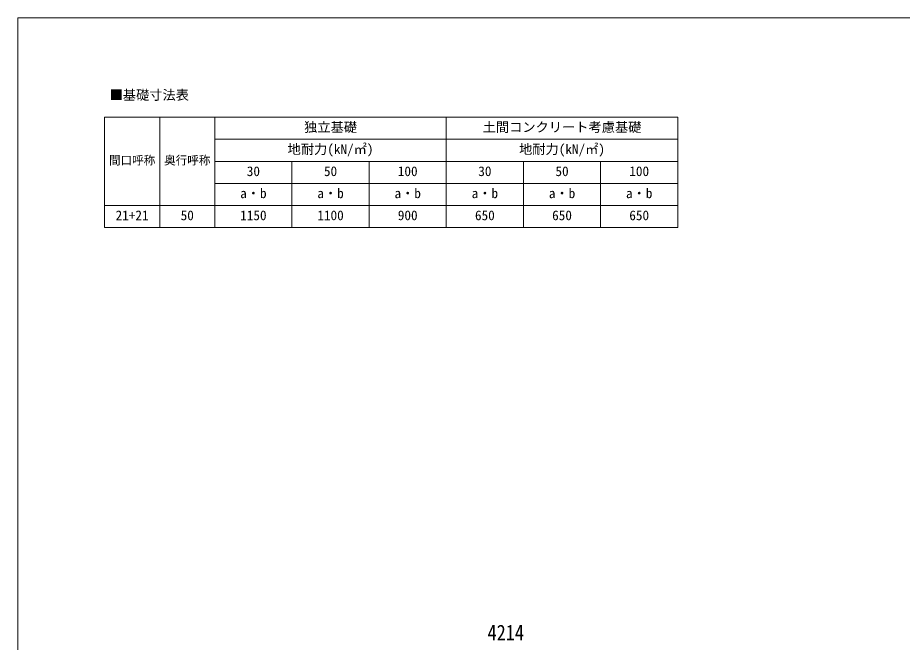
# Model space of a CAD drawing. Units: millimetres at full size, sheet at 1:30; details may follow other scales. Extents: x -8385 to 8479, y -5853 to 5787.
# Drawn here: x -8385 to -360, y 124 to 5787 of the extents above; entities that cross this region are included whole.
import ezdxf
from ezdxf.enums import TextEntityAlignment as Align

# ---------------------------------------------------------------- set-up
doc = ezdxf.new("R2010")
doc.units = ezdxf.units.MM
doc.header["$LTSCALE"] = 30
for name, color, linetype, lineweight in [('0-A_寸法', 6, 'Continuous', 9), ('1-0_FRAME', 7, 'Continuous', 18), ('F-0_240', 7, 'Continuous', 9)]:
    doc.layers.add(name, color=color, linetype=linetype, lineweight=lineweight)
doc.styles.add('ＭＳ ゴシック', font='')
doc.styles.get('ＭＳ ゴシック').set_extended_font_data('MS Gothic')

msp = doc.modelspace()

# ---------------------------------------------------------------- linework, layer by layer
at = {"layer": '1-0_FRAME'}
for p, q in [((-7597.02, 4884.96), (-7597.02, 3884.96)), ((-7597.02, 4884.96), (-2397.02, 4884.96)), ((-7097.02, 4884.96), (-7097.02, 3884.96)), ((-4497.02, 4884.96), (-4497.02, 3884.96)), ((-6597.02, 4684.96), (-2397.02, 4684.96)), ((-6597.02, 4484.96), (-2397.02, 4484.96)), ((-3797.02, 4484.96), (-3797.02, 3884.96)), ((-6597.02, 4284.96), (-2397.02, 4284.96)), ((-7597.02, 4084.96), (-6597.02, 4084.96)), ((-6597.02, 4084.96), (-2397.02, 4084.96)), ((-7597.02, 3884.96), (-7097.02, 3884.96)), ((-7097.02, 3884.96), (-4497.02, 3884.96)), ((-4497.02, 3884.96), (-3097.02, 3884.96)), ((-3097.02, 3884.96), (-2397.02, 3884.96))]:
    msp.add_line(p, q, dxfattribs=at)
for points in [[(-6597.02, 4884.96), (-6597.02, 4684.96), (-6597.02, 4084.96), (-6597.02, 3884.96)], [(-2397.02, 4884.96), (-2397.02, 4284.96), (-2397.02, 3884.96)], [(-5897.02, 4484.96), (-5897.02, 4284.96), (-5897.02, 3884.96)], [(-5197.02, 4484.96), (-5197.02, 4284.96), (-5197.02, 3884.96)], [(-3097.02, 4484.96), (-3097.02, 4084.96), (-3097.02, 3884.96)]]:
    msp.add_lwpolyline(points, dxfattribs=at)
at = {"layer": 'F-0_240', "color": 5}
for q in [(-8385.45, -5852.66), (8054.55, 5787.34)]:
    msp.add_line((-8385.45, 5787.34), q, dxfattribs=at)

# ---------------------------------------------------------------- texts
at = {"layer": '0-A_寸法', "color": 7, "style": 'ＭＳ ゴシック', "width": 0.85}
msp.add_text('4214', height=143, dxfattribs=at).set_placement((-4123.08, 98.18), align=Align.BOTTOM_LEFT)
at = {"layer": '1-0_FRAME', "style": 'ＭＳ ゴシック'}
for s, height, p in [('■基礎寸法表', 87.98, (-7551.72, 5016.4)), ('独立基礎', 87.98, (-5787.02, 4724.96)), ('土間コンクリート考慮基礎', 87.98, (-4167.02, 4724.96)), ('地耐力(kN/㎡)', 87.98, (-5937.02, 4524.96)), ('地耐力(kN/㎡)', 87.98, (-3837.02, 4524.96)), ('間口呼称', 76.98, (-7557.02, 4432.46)), ('奥行呼称', 76.98, (-7057.02, 4432.46)), ('30', 87.98, (-6307.02, 4324.96)), ('50', 87.98, (-5607.02, 4324.96)), ('100', 87.98, (-4937.02, 4324.96)), ('30', 87.98, (-4207.02, 4324.96)), ('50', 87.98, (-3507.02, 4324.96)), ('100', 87.98, (-2837.02, 4324.96)), ('a・b', 87.98, (-6367.02, 4124.96)), ('a・b', 87.98, (-5667.02, 4124.96)), ('a・b', 87.98, (-4967.02, 4124.96)), ('a・b', 87.98, (-4267.02, 4124.96)), ('a・b', 87.98, (-3567.02, 4124.96)), ('a・b', 87.98, (-2867.02, 4124.96)), ('21+21', 87.98, (-7497.02, 3924.96)), ('50', 87.98, (-6907.02, 3924.96)), ('1150', 87.98, (-6367.02, 3924.96)), ('1100', 87.98, (-5667.02, 3924.96)), ('900', 87.98, (-4937.02, 3924.96)), ('650', 87.98, (-4237.02, 3924.96)), ('650', 87.98, (-3537.02, 3924.96)), ('650', 87.98, (-2837.02, 3924.96))]:
    msp.add_text(s, height=height, dxfattribs=at).set_placement(p, align=Align.BOTTOM_LEFT)

doc.saveas('drawing.dxf')
